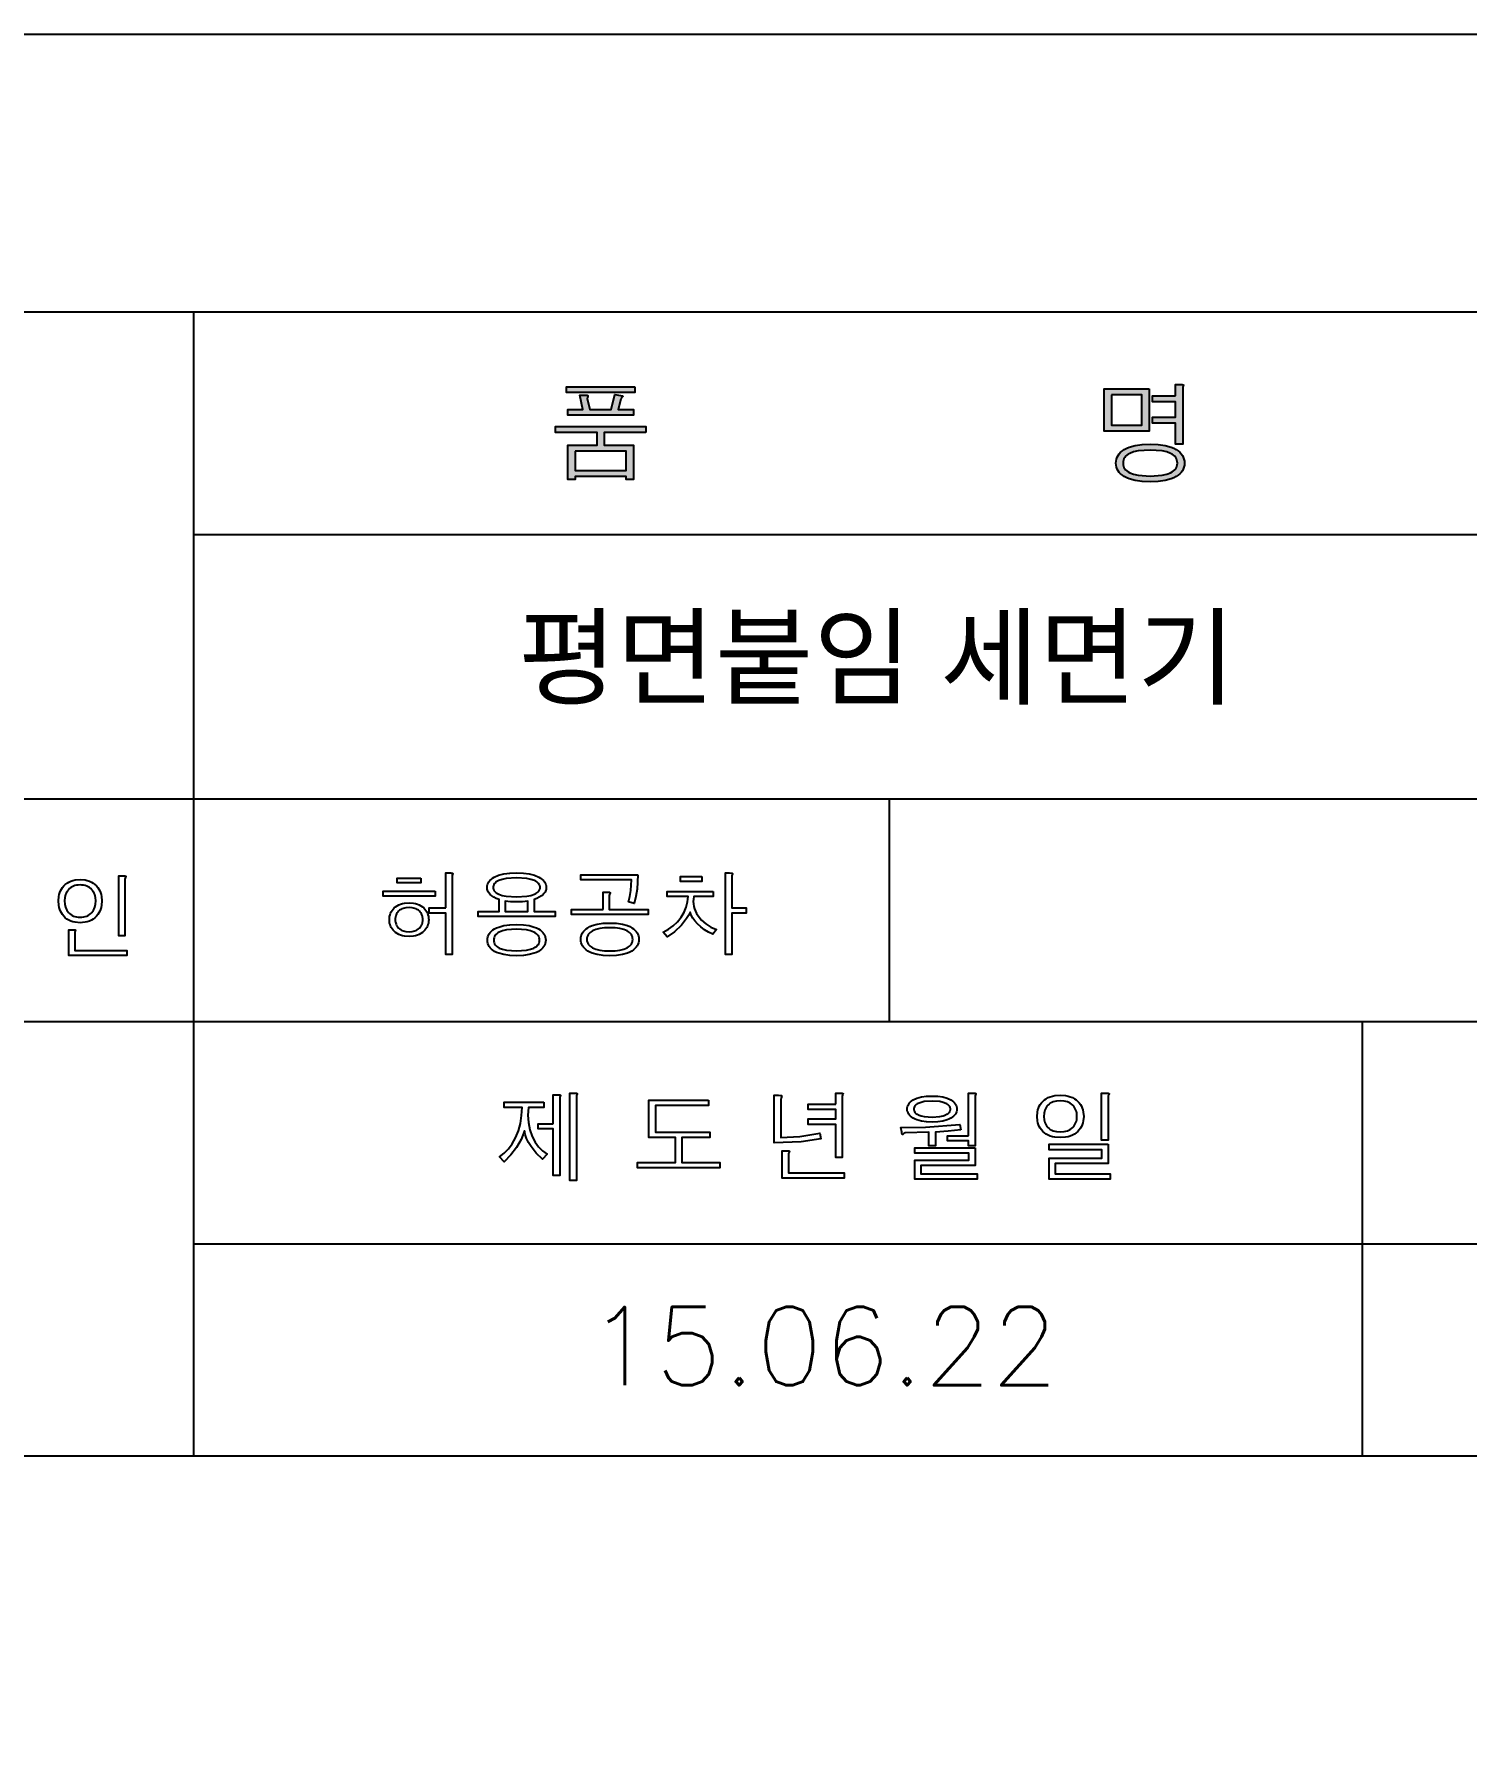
# Model space of a CAD drawing. Extents: x 60782 to 63207, y 49 to 61529.
# Drawn here: x 61480 to 62098, y 60787 to 61529 of the extents above; entities that cross this region are included whole.
import ezdxf

# ---------------------------------------------------------------- set-up
doc = ezdxf.new("R2010")
doc.units = 0
doc.header["$MEASUREMENT"] = 0
doc.layers.add('Dim', color=4, linetype='CONTINUOUS')
doc.layers.add('YA', color=7, linetype='CONTINUOUS')
doc.styles.get("Standard").update_dxf_attribs({"font": 'txt.shx', "bigfont": 'ghs.shx'})
doc.styles.add('스타일1', font='txt.shx', dxfattribs={"bigfont": 'ghs.shx'})

msp = doc.modelspace()

# ---------------------------------------------------------------- hatches: boundary and pattern name
at = {"layer": 'YA'}
h = msp.add_hatch(color=256, dxfattribs=at)
h.paths.add_polyline_path([(61972.41, 61372.8), (61972.41, 61377.65), (61974.88, 61377.65), (61975.26, 61377.64), (61975.54, 61377.6), (61975.65, 61377.58), (61975.74, 61377.55), (61975.78, 61377.53), (61975.81, 61377.51), (61975.84, 61377.49), (61975.86, 61377.47), (61975.86, 61377.46), (61975.87, 61377.45), (61975.87, 61377.44), (61975.88, 61377.44), (61975.88, 61377.42), (61975.88, 61377.4), (61975.88, 61377.38), (61975.88, 61377.35), (61975.87, 61377.29), (61975.81, 61377.14), (61975.72, 61376.96), (61975.58, 61376.63), (61975.53, 61376.26), (61975.53, 61351.93), (61972.41, 61351.93), (61972.41, 61360.95), (61962.52, 61360.95), (61962.52, 61363.54), (61972.41, 61363.54), (61972.41, 61370.21), (61962.52, 61370.21), (61962.52, 61372.8)])
h.paths.add_polyline_path([(61952.68, 61347.98), (61952.01, 61347.6), (61951.42, 61347.18), (61950.93, 61346.71), (61950.53, 61346.2), (61950.22, 61345.65), (61949.99, 61345.05), (61949.86, 61344.41), (61949.82, 61343.73), (61949.86, 61343.07), (61949.99, 61342.45), (61950.22, 61341.88), (61950.53, 61341.34), (61950.93, 61340.85), (61951.42, 61340.4), (61952.01, 61339.99), (61952.68, 61339.62), (61954.32, 61339), (61956.35, 61338.55), (61961.54, 61338.19), (61966.67, 61338.55), (61968.69, 61339), (61970.35, 61339.62), (61971.03, 61339.99), (61971.62, 61340.4), (61972.12, 61340.85), (61972.53, 61341.34), (61972.85, 61341.88), (61973.08, 61342.45), (61973.21, 61343.07), (61973.26, 61343.73), (61973.21, 61344.41), (61973.08, 61345.05), (61972.85, 61345.65), (61972.53, 61346.2), (61972.12, 61346.71), (61971.62, 61347.18), (61971.03, 61347.6), (61970.35, 61347.98), (61968.69, 61348.6), (61966.67, 61349.05), (61961.54, 61349.41), (61956.37, 61349.05), (61954.34, 61348.6)], flags=16)
h.paths.add_polyline_path([(61972.67, 61349.64), (61973.53, 61349.07), (61974.27, 61348.46), (61974.9, 61347.79), (61975.41, 61347.08), (61975.81, 61346.31), (61976.1, 61345.5), (61976.27, 61344.64), (61976.33, 61343.73), (61976.27, 61342.84), (61976.1, 61342), (61975.81, 61341.21), (61975.41, 61340.46), (61974.9, 61339.77), (61974.27, 61339.12), (61973.53, 61338.51), (61972.67, 61337.96), (61971.65, 61337.42), (61970.52, 61336.95), (61967.95, 61336.23), (61964.95, 61335.8), (61961.54, 61335.65), (61958.1, 61335.8), (61955.09, 61336.23), (61952.51, 61336.95), (61951.38, 61337.42), (61950.35, 61337.96), (61949.51, 61338.51), (61948.77, 61339.12), (61948.15, 61339.77), (61947.65, 61340.46), (61947.25, 61341.21), (61946.97, 61342), (61946.8, 61342.84), (61946.75, 61343.73), (61946.8, 61344.64), (61946.97, 61345.5), (61947.25, 61346.31), (61947.65, 61347.08), (61948.15, 61347.79), (61948.77, 61348.46), (61949.51, 61349.07), (61950.35, 61349.64), (61951.38, 61350.18), (61952.51, 61350.65), (61955.09, 61351.37), (61958.1, 61351.81), (61961.54, 61351.95), (61964.95, 61351.81), (61967.95, 61351.37), (61970.52, 61350.65), (61971.65, 61350.18)])
h.paths.add_polyline_path([(61944.84, 61373.28), (61944.84, 61360.15), (61957.91, 61360.15), (61957.91, 61373.28)], flags=16)
h.paths.add_polyline_path([(61961.03, 61375.87), (61961.03, 61357.56), (61941.72, 61357.56), (61941.72, 61375.87)])
h.paths.add_polyline_path([(61713.52, 61348.86), (61713.52, 61340.61), (61735.59, 61340.61), (61735.59, 61348.86)], flags=16)
h.paths.add_polyline_path([(61719.03, 61372.96), (61719.05, 61372.94), (61719.06, 61372.92), (61719.07, 61372.9), (61719.08, 61372.87), (61719.09, 61372.85), (61719.09, 61372.82), (61719.09, 61372.79), (61719.08, 61372.76), (61719.06, 61372.69), (61719.04, 61372.62), (61718.94, 61372.45), (61718.8, 61372.08), (61718.77, 61371.94), (61718.75, 61371.81), (61718.74, 61371.69), (61718.76, 61371.57), (61719.91, 61366.86), (61729.11, 61366.86), (61730.59, 61373.42), (61733.04, 61372.96), (61733.73, 61372.82), (61733.94, 61372.75), (61734.01, 61372.71), (61734.04, 61372.7), (61734.06, 61372.68), (61734.07, 61372.66), (61734.07, 61372.64), (61734.08, 61372.62), (61734.08, 61372.6), (61734.07, 61372.57), (61734.07, 61372.55), (61734.04, 61372.49), (61734.01, 61372.43), (61733.96, 61372.37), (61733.82, 61372.22), (61733.5, 61371.85), (61733.42, 61371.71), (61733.35, 61371.57), (61733.3, 61371.43), (61733.27, 61371.29), (61732.02, 61366.86), (61738.68, 61366.86), (61738.68, 61364.47), (61710.39, 61364.47), (61710.39, 61366.86), (61716.91, 61366.86), (61715.52, 61373.09), (61717.7, 61373.09), (61718.58, 61373.06), (61718.86, 61373.02), (61718.96, 61372.99), (61719, 61372.97)])
h.paths.add_polyline_path([(61739.32, 61376.65), (61739.32, 61374.26), (61709.75, 61374.26), (61709.75, 61376.65)])
h.paths.add_polyline_path([(61744.04, 61356.96), (61726.11, 61356.96), (61726.11, 61351.46), (61738.71, 61351.46), (61738.71, 61336.72), (61735.59, 61336.72), (61735.59, 61338.02), (61713.52, 61338.02), (61713.52, 61336.72), (61710.4, 61336.72), (61710.4, 61351.46), (61722.99, 61351.46), (61722.99, 61356.96), (61705.01, 61356.96), (61705.01, 61359.5), (61744.04, 61359.5)])

# ---------------------------------------------------------------- linework, layer by layer
at = {"layer": 'YA', "color": 7}
for p, q in [((63049.05, 61408.81), (60973.05, 61408.81)), ((61549.05, 60915.47), (61549.05, 61408.81)), ((63049.05, 61312.81), (61549.05, 61312.81)), ((63049.05, 61198.81), (60973.05, 61198.81)), ((61849.05, 61102.81), (61849.05, 61198.81)), ((63049.05, 61102.81), (60973.05, 61102.81)), ((62053.05, 60915.47), (62053.05, 61102.81)), ((63049.05, 61006.81), (61549.05, 61006.81)), ((63049.05, 60915.47), (60973.05, 60915.47))]:
    msp.add_line(p, q, dxfattribs=at)
at = {"layer": 'YA', "color": 0}
msp.add_lwpolyline([(60781.68, 58098.33), (63207.18, 58098.33), (63207.18, 61528.68), (60781.68, 61528.68)], close=True, dxfattribs=at)
at = {"layer": 'YA', "color": 7}
for points in [[(61739.32, 61376.65), (61739.32, 61374.26), (61709.75, 61374.26), (61709.75, 61376.65), (61739.32, 61376.65)], [(61961.03, 61375.87), (61961.03, 61357.56), (61941.72, 61357.56), (61941.72, 61375.87), (61961.03, 61375.87)], [(61972.41, 61372.8), (61972.41, 61377.65), (61974.88, 61377.65), (61975.26, 61377.64), (61975.54, 61377.6), (61975.65, 61377.58), (61975.74, 61377.55), (61975.78, 61377.53), (61975.81, 61377.51), (61975.84, 61377.49), (61975.86, 61377.47), (61975.86, 61377.46), (61975.87, 61377.45), (61975.87, 61377.44), (61975.88, 61377.44), (61975.88, 61377.42), (61975.88, 61377.4), (61975.88, 61377.38), (61975.88, 61377.35), (61975.87, 61377.29), (61975.81, 61377.14), (61975.72, 61376.96), (61975.58, 61376.63), (61975.53, 61376.26), (61975.53, 61351.93), (61972.41, 61351.93), (61972.41, 61360.95), (61962.52, 61360.95), (61962.52, 61363.54), (61972.41, 61363.54), (61972.41, 61370.21), (61962.52, 61370.21), (61962.52, 61372.8), (61972.41, 61372.8)], [(61719.03, 61372.96), (61719.05, 61372.94), (61719.06, 61372.92), (61719.07, 61372.9), (61719.08, 61372.87), (61719.09, 61372.85), (61719.09, 61372.82), (61719.09, 61372.79), (61719.08, 61372.76), (61719.06, 61372.69), (61719.04, 61372.62), (61718.94, 61372.45), (61718.8, 61372.08), (61718.77, 61371.94), (61718.75, 61371.81), (61718.74, 61371.69), (61718.76, 61371.57), (61719.91, 61366.86), (61729.11, 61366.86), (61730.59, 61373.42), (61733.04, 61372.96), (61733.73, 61372.82), (61733.94, 61372.75), (61734.01, 61372.71), (61734.04, 61372.7), (61734.06, 61372.68), (61734.07, 61372.66), (61734.07, 61372.64), (61734.08, 61372.62), (61734.08, 61372.6), (61734.07, 61372.57), (61734.07, 61372.55), (61734.04, 61372.49), (61734.01, 61372.43), (61733.96, 61372.37), (61733.82, 61372.22), (61733.5, 61371.85), (61733.42, 61371.71), (61733.35, 61371.57), (61733.3, 61371.43), (61733.27, 61371.29), (61732.02, 61366.86), (61738.68, 61366.86), (61738.68, 61364.47), (61710.39, 61364.47), (61710.39, 61366.86), (61716.91, 61366.86), (61715.52, 61373.09), (61717.7, 61373.09), (61718.58, 61373.06), (61718.86, 61373.02), (61718.96, 61372.99), (61719, 61372.97), (61719.03, 61372.96)], [(61944.84, 61373.28), (61944.84, 61360.15), (61957.91, 61360.15), (61957.91, 61373.28), (61944.84, 61373.28)], [(61744.04, 61356.96), (61726.11, 61356.96), (61726.11, 61351.46), (61738.71, 61351.46), (61738.71, 61336.72), (61735.59, 61336.72), (61735.59, 61338.02), (61713.52, 61338.02), (61713.52, 61336.72), (61710.4, 61336.72), (61710.4, 61351.46), (61722.99, 61351.46), (61722.99, 61356.96), (61705.01, 61356.96), (61705.01, 61359.5), (61744.04, 61359.5), (61744.04, 61356.96)], [(61713.52, 61348.86), (61713.52, 61340.61), (61735.59, 61340.61), (61735.59, 61348.86), (61713.52, 61348.86)], [(61972.67, 61349.64), (61973.53, 61349.07), (61974.27, 61348.46), (61974.9, 61347.79), (61975.41, 61347.08), (61975.81, 61346.31), (61976.1, 61345.5), (61976.27, 61344.64), (61976.33, 61343.73), (61976.27, 61342.84), (61976.1, 61342), (61975.81, 61341.21), (61975.41, 61340.46), (61974.9, 61339.77), (61974.27, 61339.12), (61973.53, 61338.51), (61972.67, 61337.96), (61971.65, 61337.42), (61970.52, 61336.95), (61967.95, 61336.23), (61964.95, 61335.8), (61961.54, 61335.65), (61958.1, 61335.8), (61955.09, 61336.23), (61952.51, 61336.95), (61951.38, 61337.42), (61950.35, 61337.96), (61949.51, 61338.51), (61948.77, 61339.12), (61948.15, 61339.77), (61947.65, 61340.46), (61947.25, 61341.21), (61946.97, 61342), (61946.8, 61342.84), (61946.75, 61343.73), (61946.8, 61344.64), (61946.97, 61345.5), (61947.25, 61346.31), (61947.65, 61347.08), (61948.15, 61347.79), (61948.77, 61348.46), (61949.51, 61349.07), (61950.35, 61349.64), (61951.38, 61350.18), (61952.51, 61350.65), (61955.09, 61351.37), (61958.1, 61351.81), (61961.54, 61351.95), (61964.95, 61351.81), (61967.95, 61351.37), (61970.52, 61350.65), (61971.65, 61350.18), (61972.67, 61349.64)], [(61952.68, 61347.98), (61952.01, 61347.6), (61951.42, 61347.18), (61950.93, 61346.71), (61950.53, 61346.2), (61950.22, 61345.65), (61949.99, 61345.05), (61949.86, 61344.41), (61949.82, 61343.73), (61949.86, 61343.07), (61949.99, 61342.45), (61950.22, 61341.88), (61950.53, 61341.34), (61950.93, 61340.85), (61951.42, 61340.4), (61952.01, 61339.99), (61952.68, 61339.62), (61954.32, 61339), (61956.35, 61338.55), (61961.54, 61338.19), (61966.67, 61338.55), (61968.69, 61339), (61970.35, 61339.62), (61971.03, 61339.99), (61971.62, 61340.4), (61972.12, 61340.85), (61972.53, 61341.34), (61972.85, 61341.88), (61973.08, 61342.45), (61973.21, 61343.07), (61973.26, 61343.73), (61973.21, 61344.41), (61973.08, 61345.05), (61972.85, 61345.65), (61972.53, 61346.2), (61972.12, 61346.71), (61971.62, 61347.18), (61971.03, 61347.6), (61970.35, 61347.98), (61968.69, 61348.6), (61966.67, 61349.05), (61961.54, 61349.41), (61956.37, 61349.05), (61954.34, 61348.6), (61952.68, 61347.98)], [(61507.13, 61161.39), (61507.68, 61160.73), (61508.16, 61160.03), (61508.56, 61159.29), (61508.89, 61158.51), (61509.15, 61157.68), (61509.33, 61156.81), (61509.48, 61154.95), (61509.33, 61153.04), (61509.15, 61152.15), (61508.89, 61151.3), (61508.56, 61150.5), (61508.16, 61149.74), (61507.68, 61149.03), (61507.13, 61148.36), (61506.45, 61147.69), (61505.71, 61147.12), (61504.92, 61146.63), (61504.07, 61146.24), (61503.15, 61145.93), (61502.18, 61145.71), (61501.15, 61145.57), (61500.07, 61145.53), (61497.93, 61145.71), (61496.96, 61145.93), (61496.04, 61146.24), (61495.19, 61146.63), (61494.4, 61147.12), (61493.67, 61147.69), (61493, 61148.36), (61492.46, 61149.03), (61491.99, 61149.74), (61491.59, 61150.5), (61491.27, 61151.3), (61491.01, 61152.15), (61490.83, 61153.04), (61490.69, 61154.95), (61490.83, 61156.81), (61491.01, 61157.68), (61491.27, 61158.51), (61491.59, 61159.29), (61491.99, 61160.03), (61492.46, 61160.73), (61493, 61161.39), (61493.68, 61162.04), (61494.41, 61162.6), (61495.21, 61163.07), (61496.06, 61163.45), (61496.97, 61163.76), (61497.95, 61163.97), (61500.07, 61164.14), (61502.18, 61163.97), (61503.15, 61163.76), (61504.07, 61163.45), (61504.92, 61163.07), (61505.71, 61162.6), (61506.45, 61162.04), (61507.13, 61161.39)], [(61495.04, 61159.77), (61494.65, 61159.28), (61494.31, 61158.76), (61494.03, 61158.21), (61493.8, 61157.63), (61493.62, 61157.01), (61493.49, 61156.36), (61493.39, 61154.95), (61493.49, 61153.5), (61493.8, 61152.17), (61494.03, 61151.56), (61494.31, 61150.99), (61494.65, 61150.45), (61495.04, 61149.94), (61495.51, 61149.46), (61496.03, 61149.03), (61496.59, 61148.68), (61497.2, 61148.39), (61497.85, 61148.16), (61498.54, 61148), (61499.28, 61147.9), (61500.07, 61147.87), (61500.85, 61147.9), (61501.59, 61148), (61502.28, 61148.16), (61502.93, 61148.39), (61503.54, 61148.68), (61504.1, 61149.03), (61504.62, 61149.46), (61505.09, 61149.94), (61505.49, 61150.45), (61505.83, 61150.99), (61506.12, 61151.56), (61506.36, 61152.17), (61506.68, 61153.5), (61506.78, 61154.95), (61506.68, 61156.36), (61506.55, 61157.01), (61506.36, 61157.63), (61506.12, 61158.21), (61505.83, 61158.76), (61505.49, 61159.28), (61505.09, 61159.77), (61504.61, 61160.25), (61504.09, 61160.66), (61503.52, 61161.01), (61502.91, 61161.3), (61502.26, 61161.52), (61501.57, 61161.68), (61500.84, 61161.77), (61500.07, 61161.8), (61499.28, 61161.77), (61498.54, 61161.68), (61497.85, 61161.52), (61497.2, 61161.3), (61496.59, 61161.01), (61496.03, 61160.66), (61495.51, 61160.25), (61495.04, 61159.77)], [(61519.76, 61165.59), (61519.77, 61165.59), (61519.78, 61165.58), (61519.78, 61165.58), (61519.79, 61165.57), (61519.79, 61165.56), (61519.8, 61165.55), (61519.8, 61165.54), (61519.8, 61165.51), (61519.8, 61165.49), (61519.79, 61165.44), (61519.77, 61165.37), (61519.74, 61165.3), (61519.65, 61165.12), (61519.45, 61164.77), (61519.37, 61164.3), (61519.37, 61139.84), (61516.72, 61139.84), (61516.72, 61165.75), (61518.58, 61165.75), (61519.39, 61165.71), (61519.63, 61165.66), (61519.71, 61165.63), (61519.74, 61165.61), (61519.75, 61165.6), (61519.76, 61165.59)], [(61647.02, 61164.72), (61647.02, 61162.7), (61636.78, 61162.7), (61636.78, 61164.72), (61647.02, 61164.72)], [(61657.79, 61151.91), (61657.79, 61166.98), (61659.97, 61166.98), (61660.28, 61166.97), (61660.52, 61166.93), (61660.61, 61166.91), (61660.65, 61166.89), (61660.68, 61166.87), (61660.7, 61166.85), (61660.73, 61166.83), (61660.74, 61166.81), (61660.75, 61166.8), (61660.76, 61166.79), (61660.77, 61166.77), (61660.77, 61166.75), (61660.78, 61166.73), (61660.78, 61166.71), (61660.78, 61166.66), (61660.77, 61166.6), (61660.72, 61166.46), (61660.64, 61166.28), (61660.48, 61165.96), (61660.44, 61165.61), (61660.44, 61131.8), (61657.79, 61131.8), (61657.79, 61149.7), (61650.6, 61149.7), (61650.6, 61151.91), (61657.79, 61151.91)], [(61676.83, 61157.75), (61676.28, 61158.43), (61676.06, 61158.79), (61675.88, 61159.16), (61675.74, 61159.54), (61675.64, 61159.93), (61675.58, 61160.33), (61675.56, 61160.73), (61675.61, 61161.4), (61675.76, 61162.03), (61676, 61162.63), (61676.34, 61163.19), (61676.78, 61163.73), (61677.31, 61164.23), (61677.94, 61164.7), (61678.67, 61165.14), (61680.55, 61165.97), (61682.78, 61166.56), (61685.36, 61166.91), (61688.29, 61167.03), (61691.2, 61166.91), (61693.78, 61166.56), (61696.02, 61165.97), (61697.91, 61165.14), (61698.65, 61164.7), (61699.29, 61164.23), (61699.83, 61163.73), (61700.27, 61163.19), (61700.61, 61162.63), (61700.86, 61162.03), (61701.01, 61161.4), (61701.06, 61160.73), (61701.04, 61160.32), (61700.97, 61159.91), (61700.87, 61159.52), (61700.73, 61159.14), (61700.55, 61158.77), (61700.33, 61158.42), (61700.07, 61158.08), (61699.76, 61157.75), (61699, 61157.08), (61698.09, 61156.49), (61697.04, 61155.97), (61695.84, 61155.54), (61695.84, 61150.35), (61704.87, 61150.35), (61704.87, 61148.19), (61671.7, 61148.19), (61671.7, 61150.35), (61680.73, 61150.35), (61680.73, 61155.5), (61679.53, 61155.95), (61678.48, 61156.48), (61677.58, 61157.07), (61676.83, 61157.75)], [(61680.6, 61163.73), (61680.03, 61163.44), (61679.54, 61163.13), (61679.12, 61162.79), (61678.78, 61162.43), (61678.51, 61162.04), (61678.41, 61161.84), (61678.32, 61161.63), (61678.26, 61161.42), (61678.21, 61161.2), (61678.17, 61160.74), (61678.21, 61160.29), (61678.26, 61160.07), (61678.32, 61159.86), (61678.41, 61159.66), (61678.51, 61159.46), (61678.78, 61159.08), (61679.12, 61158.73), (61679.54, 61158.41), (61680.03, 61158.1), (61680.6, 61157.83), (61682.07, 61157.31), (61683.84, 61156.94), (61688.29, 61156.64), (61692.71, 61156.94), (61694.47, 61157.31), (61695.94, 61157.83), (61696.53, 61158.1), (61697.04, 61158.41), (61697.47, 61158.73), (61697.82, 61159.08), (61698.09, 61159.46), (61698.2, 61159.66), (61698.29, 61159.86), (61698.36, 61160.07), (61698.41, 61160.29), (61698.44, 61160.51), (61698.45, 61160.74), (61698.41, 61161.2), (61698.36, 61161.42), (61698.29, 61161.63), (61698.2, 61161.84), (61698.09, 61162.04), (61697.82, 61162.43), (61697.47, 61162.79), (61697.04, 61163.13), (61696.53, 61163.44), (61695.94, 61163.73), (61694.47, 61164.23), (61692.71, 61164.59), (61688.29, 61164.87), (61683.86, 61164.59), (61682.08, 61164.23), (61680.6, 61163.73)], [(61740.54, 61166.17), (61740.22, 61159.97), (61739.74, 61156.8), (61739, 61153.88), (61736.48, 61154.47), (61737.15, 61156.8), (61737.61, 61159.42), (61737.89, 61163.97), (61715.94, 61163.97), (61715.94, 61166.17), (61740.54, 61166.17)], [(61768.11, 61165.48), (61768.11, 61163.33), (61758.92, 61163.33), (61758.92, 61165.48), (61768.11, 61165.48)], [(61781.37, 61166.79), (61781.38, 61166.77), (61781.4, 61166.75), (61781.41, 61166.73), (61781.42, 61166.71), (61781.42, 61166.68), (61781.43, 61166.65), (61781.43, 61166.62), (61781.42, 61166.59), (61781.41, 61166.52), (61781.38, 61166.43), (61781.29, 61166.24), (61781.13, 61165.88), (61781.09, 61165.49), (61781.09, 61151.91), (61787.29, 61151.91), (61787.29, 61149.7), (61781.09, 61149.7), (61781.09, 61131.8), (61778.44, 61131.8), (61778.44, 61166.98), (61780.1, 61166.98), (61780.95, 61166.93), (61781.1, 61166.91), (61781.21, 61166.87), (61781.3, 61166.83), (61781.34, 61166.81), (61781.37, 61166.79)], [(61653.11, 61159.1), (61653.11, 61157.03), (61630.73, 61157.03), (61630.73, 61159.1), (61653.11, 61159.1)], [(61648.25, 61151.91), (61648.75, 61151.38), (61649.18, 61150.83), (61649.54, 61150.24), (61649.84, 61149.62), (61650.07, 61148.96), (61650.24, 61148.28), (61650.34, 61147.56), (61650.37, 61146.81), (61650.34, 61146.08), (61650.24, 61145.38), (61650.07, 61144.71), (61649.84, 61144.07), (61649.54, 61143.46), (61649.18, 61142.89), (61648.75, 61142.34), (61648.25, 61141.83), (61647.64, 61141.3), (61646.97, 61140.85), (61646.26, 61140.46), (61645.49, 61140.15), (61644.67, 61139.9), (61643.79, 61139.73), (61641.9, 61139.59), (61639.97, 61139.73), (61639.08, 61139.9), (61638.26, 61140.15), (61637.49, 61140.46), (61636.77, 61140.85), (61636.11, 61141.3), (61635.5, 61141.83), (61635.01, 61142.34), (61634.59, 61142.89), (61634.23, 61143.46), (61633.94, 61144.07), (61633.71, 61144.71), (61633.55, 61145.38), (61633.45, 61146.08), (61633.42, 61146.81), (61633.45, 61147.56), (61633.55, 61148.28), (61633.71, 61148.96), (61633.94, 61149.62), (61634.23, 61150.24), (61634.59, 61150.83), (61635.01, 61151.38), (61635.5, 61151.91), (61636.11, 61152.43), (61636.77, 61152.87), (61637.49, 61153.25), (61638.26, 61153.56), (61639.08, 61153.8), (61639.97, 61153.97), (61641.9, 61154.11), (61643.79, 61153.97), (61644.67, 61153.8), (61645.49, 61153.56), (61646.26, 61153.25), (61646.97, 61152.87), (61647.64, 61152.43), (61648.25, 61151.91)], [(61690.87, 61154.6), (61688.29, 61154.49), (61685.66, 61154.6), (61683.39, 61154.88), (61683.39, 61150.35), (61693.19, 61150.35), (61693.19, 61154.88), (61690.87, 61154.6)], [(61725.61, 61151.2), (61725.61, 61158.74), (61727.59, 61158.74), (61728, 61158.73), (61728.31, 61158.69), (61728.42, 61158.67), (61728.51, 61158.63), (61728.55, 61158.61), (61728.58, 61158.59), (61728.6, 61158.57), (61728.61, 61158.56), (61728.62, 61158.55), (61728.63, 61158.53), (61728.64, 61158.51), (61728.64, 61158.49), (61728.64, 61158.47), (61728.64, 61158.41), (61728.63, 61158.35), (61728.58, 61158.19), (61728.5, 61158), (61728.35, 61157.68), (61728.27, 61157.33), (61728.27, 61151.2), (61745.07, 61151.2), (61745.07, 61149.05), (61711.91, 61149.05), (61711.91, 61151.2), (61725.61, 61151.2)], [(61773.09, 61158.96), (61773.09, 61156.81), (61764.73, 61156.81), (61764.55, 61155.73), (61764.49, 61154.67), (61764.54, 61153.62), (61764.71, 61152.58), (61764.99, 61151.55), (61765.39, 61150.53), (61765.9, 61149.52), (61766.53, 61148.52), (61768.06, 61146.63), (61769.9, 61145.02), (61772.05, 61143.67), (61774.51, 61142.59), (61772.86, 61140.55), (61770.99, 61141.45), (61769.26, 61142.51), (61767.69, 61143.73), (61766.26, 61145.1), (61765.19, 61146.32), (61764.32, 61147.55), (61763.62, 61148.78), (61763.12, 61150.01), (61762.44, 61148.67), (61761.6, 61147.29), (61759.39, 61144.48), (61756.45, 61141.63), (61753.22, 61139.37), (61751.53, 61141.45), (61753.8, 61142.68), (61755.83, 61144.18), (61757.65, 61145.94), (61759.23, 61147.97), (61760.5, 61150.1), (61761.42, 61152.28), (61762.01, 61154.52), (61762.25, 61156.81), (61753.22, 61156.81), (61753.22, 61158.96), (61773.09, 61158.96)], [(61637.43, 61150.52), (61637.08, 61150.15), (61636.78, 61149.75), (61636.52, 61149.33), (61636.31, 61148.88), (61636.15, 61148.41), (61636.03, 61147.91), (61635.96, 61147.39), (61635.94, 61146.85), (61635.96, 61146.31), (61636.03, 61145.8), (61636.15, 61145.31), (61636.31, 61144.84), (61636.52, 61144.4), (61636.78, 61143.98), (61637.08, 61143.59), (61637.43, 61143.21), (61637.85, 61142.84), (61638.31, 61142.51), (61638.81, 61142.24), (61639.35, 61142.01), (61639.93, 61141.84), (61640.54, 61141.71), (61641.9, 61141.61), (61643.23, 61141.71), (61643.85, 61141.84), (61644.42, 61142.01), (61644.96, 61142.24), (61645.47, 61142.51), (61645.93, 61142.84), (61646.36, 61143.21), (61646.71, 61143.59), (61647.02, 61143.98), (61647.27, 61144.4), (61647.48, 61144.84), (61647.64, 61145.31), (61647.76, 61145.8), (61647.83, 61146.31), (61647.85, 61146.85), (61647.83, 61147.39), (61647.76, 61147.91), (61647.64, 61148.41), (61647.48, 61148.88), (61647.27, 61149.33), (61647.02, 61149.75), (61646.71, 61150.15), (61646.36, 61150.52), (61645.93, 61150.89), (61645.47, 61151.21), (61644.96, 61151.48), (61644.42, 61151.69), (61643.85, 61151.87), (61643.23, 61151.99), (61641.9, 61152.09), (61640.54, 61151.99), (61639.93, 61151.87), (61639.35, 61151.69), (61638.81, 61151.48), (61638.31, 61151.21), (61637.85, 61150.89), (61637.43, 61150.52)], [(61737.94, 61143.38), (61738.66, 61142.9), (61739.29, 61142.37), (61739.83, 61141.81), (61740.26, 61141.2), (61740.6, 61140.55), (61740.84, 61139.86), (61740.99, 61139.13), (61741.04, 61138.36), (61740.99, 61137.59), (61740.84, 61136.86), (61740.6, 61136.18), (61740.26, 61135.53), (61739.83, 61134.92), (61739.29, 61134.35), (61738.66, 61133.82), (61737.94, 61133.33), (61737.07, 61132.85), (61736.11, 61132.44), (61733.93, 61131.8), (61731.39, 61131.41), (61728.49, 61131.29), (61725.58, 61131.41), (61723.02, 61131.8), (61720.83, 61132.44), (61719.87, 61132.85), (61719.01, 61133.33), (61718.29, 61133.82), (61717.67, 61134.35), (61717.14, 61134.92), (61716.71, 61135.53), (61716.38, 61136.18), (61716.14, 61136.86), (61716, 61137.59), (61715.95, 61138.36), (61716, 61139.13), (61716.14, 61139.86), (61716.38, 61140.55), (61716.71, 61141.2), (61717.14, 61141.81), (61717.67, 61142.37), (61718.29, 61142.9), (61719.01, 61143.38), (61719.87, 61143.85), (61720.83, 61144.27), (61723.02, 61144.9), (61725.58, 61145.28), (61728.49, 61145.4), (61731.39, 61145.28), (61733.93, 61144.9), (61736.11, 61144.27), (61737.07, 61143.85), (61737.94, 61143.38)], [(61498.03, 61142.37), (61498.03, 61142.35), (61498.04, 61142.35), (61498.04, 61142.33), (61498.04, 61142.31), (61498.04, 61142.29), (61498.04, 61142.27), (61498.03, 61142.22), (61497.98, 61142.1), (61497.9, 61141.94), (61497.79, 61141.66), (61497.75, 61141.35), (61497.75, 61133.61), (61520.17, 61133.61), (61520.17, 61131.46), (61495.14, 61131.46), (61495.14, 61142.53), (61497.08, 61142.53), (61497.71, 61142.49), (61497.81, 61142.47), (61497.9, 61142.44), (61497.97, 61142.41), (61498, 61142.39), (61498.02, 61142.37)], [(61697.73, 61142.84), (61698.46, 61142.39), (61699.09, 61141.89), (61699.62, 61141.35), (61700.06, 61140.77), (61700.4, 61140.14), (61700.64, 61139.47), (61700.78, 61138.76), (61700.83, 61138.01), (61700.78, 61137.26), (61700.64, 61136.56), (61700.4, 61135.89), (61700.06, 61135.27), (61699.62, 61134.68), (61699.09, 61134.14), (61698.46, 61133.64), (61697.73, 61133.17), (61696.87, 61132.73), (61695.92, 61132.35), (61693.74, 61131.76), (61691.2, 61131.4), (61688.29, 61131.29), (61685.36, 61131.4), (61682.8, 61131.76), (61680.61, 61132.35), (61679.66, 61132.73), (61678.8, 61133.17), (61678.08, 61133.64), (61677.46, 61134.14), (61676.94, 61134.68), (61676.51, 61135.27), (61676.17, 61135.89), (61675.93, 61136.56), (61675.79, 61137.26), (61675.74, 61138.01), (61675.79, 61138.76), (61675.93, 61139.47), (61676.17, 61140.14), (61676.51, 61140.77), (61676.94, 61141.35), (61677.46, 61141.89), (61678.08, 61142.39), (61678.8, 61142.84), (61679.66, 61143.28), (61680.61, 61143.67), (61682.8, 61144.26), (61685.36, 61144.61), (61688.29, 61144.73), (61691.2, 61144.61), (61693.74, 61144.26), (61695.92, 61143.67), (61696.87, 61143.28), (61697.73, 61142.84)], [(61680.79, 61141.45), (61680.23, 61141.14), (61679.74, 61140.79), (61679.33, 61140.41), (61678.99, 61139.99), (61678.73, 61139.55), (61678.55, 61139.06), (61678.43, 61138.54), (61678.4, 61137.99), (61678.43, 61137.46), (61678.55, 61136.95), (61678.73, 61136.48), (61678.99, 61136.05), (61679.33, 61135.64), (61679.74, 61135.27), (61680.23, 61134.92), (61680.79, 61134.61), (61682.2, 61134.06), (61683.92, 61133.67), (61688.29, 61133.35), (61692.62, 61133.67), (61694.34, 61134.06), (61695.74, 61134.61), (61696.32, 61134.92), (61696.81, 61135.27), (61697.23, 61135.64), (61697.57, 61136.05), (61697.84, 61136.48), (61698.03, 61136.95), (61698.14, 61137.46), (61698.18, 61137.99), (61698.14, 61138.54), (61698.03, 61139.05), (61697.84, 61139.53), (61697.57, 61139.98), (61697.23, 61140.39), (61696.81, 61140.78), (61696.32, 61141.13), (61695.74, 61141.45), (61694.34, 61142), (61692.62, 61142.39), (61688.29, 61142.71), (61683.92, 61142.39), (61682.2, 61142), (61680.79, 61141.45)], [(61721, 61142.01), (61720.43, 61141.66), (61719.95, 61141.29), (61719.54, 61140.88), (61719.2, 61140.44), (61718.94, 61139.97), (61718.75, 61139.46), (61718.64, 61138.92), (61718.6, 61138.35), (61718.64, 61137.78), (61718.75, 61137.25), (61718.94, 61136.75), (61719.2, 61136.28), (61719.54, 61135.85), (61719.95, 61135.44), (61720.43, 61135.07), (61721, 61134.73), (61721.67, 61134.41), (61722.42, 61134.13), (61724.15, 61133.7), (61726.17, 61133.44), (61728.49, 61133.35), (61730.8, 61133.44), (61732.81, 61133.7), (61734.53, 61134.13), (61735.27, 61134.41), (61735.95, 61134.73), (61736.52, 61135.07), (61737.01, 61135.44), (61737.43, 61135.85), (61737.77, 61136.28), (61738.04, 61136.75), (61738.23, 61137.25), (61738.34, 61137.78), (61738.38, 61138.35), (61738.34, 61138.92), (61738.23, 61139.46), (61738.04, 61139.97), (61737.77, 61140.44), (61737.43, 61140.88), (61737.01, 61141.29), (61736.52, 61141.66), (61735.95, 61142.01), (61735.27, 61142.33), (61734.53, 61142.61), (61732.81, 61143.04), (61730.8, 61143.29), (61728.49, 61143.38), (61726.17, 61143.29), (61724.15, 61143.04), (61722.42, 61142.61), (61721.67, 61142.33), (61721, 61142.01)], [(61704.03, 61058.85), (61704.03, 61071.32), (61706.09, 61071.32), (61706.87, 61071.28), (61707.12, 61071.23), (61707.2, 61071.19), (61707.24, 61071.18), (61707.27, 61071.15), (61707.28, 61071.14), (61707.28, 61071.13), (61707.29, 61071.11), (61707.29, 61071.09), (61707.29, 61071.07), (61707.29, 61071.04), (61707.28, 61070.99), (61707.23, 61070.84), (61707.14, 61070.65), (61706.97, 61070.31), (61706.93, 61069.89), (61706.93, 61036.48), (61704.03, 61036.48), (61704.03, 61056.64), (61697.65, 61056.64), (61697.65, 61058.85), (61704.03, 61058.85)], [(61713.47, 61072.02), (61713.82, 61072), (61714.1, 61071.97), (61714.21, 61071.95), (61714.29, 61071.92), (61714.32, 61071.9), (61714.35, 61071.89), (61714.38, 61071.87), (61714.39, 61071.86), (61714.4, 61071.85), (61714.41, 61071.83), (61714.41, 61071.81), (61714.42, 61071.79), (61714.42, 61071.77), (61714.42, 61071.71), (61714.41, 61071.65), (61714.36, 61071.49), (61714.27, 61071.3), (61714.1, 61071.05), (61714.06, 61070.71), (61714.06, 61034.38), (61711.22, 61034.38), (61711.22, 61072.02), (61713.47, 61072.02)], [(61802.53, 61070.91), (61802.55, 61070.89), (61802.57, 61070.87), (61802.58, 61070.85), (61802.59, 61070.82), (61802.6, 61070.79), (61802.6, 61070.76), (61802.6, 61070.69), (61802.59, 61070.6), (61802.57, 61070.51), (61802.49, 61070.28), (61802.32, 61069.82), (61802.24, 61069.27), (61802.24, 61052.89), (61810.47, 61053.31), (61819.08, 61054.82), (61819.46, 61052.38), (61811.01, 61051.04), (61799.4, 61050.53), (61799.4, 61071.12), (61801.22, 61071.12), (61802.1, 61071.07), (61802.25, 61071.04), (61802.37, 61071), (61802.46, 61070.96), (61802.5, 61070.93), (61802.53, 61070.91)], [(61825.9, 61067.27), (61825.9, 61072.02), (61828.14, 61072.02), (61828.48, 61072), (61828.74, 61071.97), (61828.85, 61071.95), (61828.93, 61071.92), (61828.96, 61071.9), (61828.99, 61071.89), (61829.01, 61071.87), (61829.03, 61071.84), (61829.04, 61071.83), (61829.05, 61071.82), (61829.05, 61071.8), (61829.05, 61071.79), (61829.05, 61071.77), (61829.05, 61071.74), (61829.04, 61071.69), (61828.99, 61071.56), (61828.9, 61071.38), (61828.78, 61071.09), (61828.73, 61070.76), (61828.73, 61044.28), (61825.9, 61044.28), (61825.9, 61058.56), (61814.01, 61058.56), (61814.01, 61060.92), (61825.9, 61060.92), (61825.9, 61064.91), (61814.01, 61064.91), (61814.01, 61067.27), (61825.9, 61067.27)], [(61883.21, 61053.66), (61883.21, 61072.02), (61885.54, 61072.02), (61885.87, 61072), (61886.13, 61071.96), (61886.22, 61071.93), (61886.26, 61071.92), (61886.3, 61071.9), (61886.33, 61071.88), (61886.35, 61071.85), (61886.37, 61071.83), (61886.38, 61071.82), (61886.38, 61071.81), (61886.39, 61071.79), (61886.4, 61071.77), (61886.4, 61071.75), (61886.41, 61071.72), (61886.4, 61071.67), (61886.39, 61071.61), (61886.34, 61071.45), (61886.26, 61071.26), (61886.09, 61070.92), (61886.05, 61070.55), (61886.05, 61049.31), (61883.21, 61049.31), (61883.21, 61051.45), (61874.18, 61051.45), (61874.18, 61053.66), (61883.21, 61053.66)], [(61930.32, 61068.46), (61930.91, 61067.81), (61931.42, 61067.12), (61931.85, 61066.38), (61932.21, 61065.6), (61932.48, 61064.76), (61932.68, 61063.88), (61932.84, 61061.97), (61932.68, 61060.09), (61932.48, 61059.21), (61932.21, 61058.38), (61931.85, 61057.6), (61931.42, 61056.87), (61930.91, 61056.18), (61930.32, 61055.53), (61929.6, 61054.9), (61928.82, 61054.35), (61927.97, 61053.89), (61927.06, 61053.51), (61926.08, 61053.21), (61925.04, 61053), (61922.76, 61052.84), (61920.47, 61053), (61919.43, 61053.21), (61918.45, 61053.51), (61917.54, 61053.89), (61916.69, 61054.35), (61915.91, 61054.9), (61915.2, 61055.53), (61914.61, 61056.18), (61914.11, 61056.87), (61913.69, 61057.6), (61913.34, 61058.38), (61913.07, 61059.21), (61912.87, 61060.09), (61912.72, 61061.97), (61912.87, 61063.88), (61913.07, 61064.76), (61913.34, 61065.6), (61913.69, 61066.38), (61914.11, 61067.12), (61914.61, 61067.81), (61915.2, 61068.46), (61915.91, 61069.08), (61916.69, 61069.62), (61917.54, 61070.08), (61918.45, 61070.45), (61919.43, 61070.74), (61920.47, 61070.95), (61922.76, 61071.11), (61925.04, 61070.95), (61926.08, 61070.74), (61927.06, 61070.45), (61927.97, 61070.08), (61928.82, 61069.62), (61929.6, 61069.08), (61930.32, 61068.46)], [(61942.81, 61072.02), (61943.17, 61072), (61943.45, 61071.97), (61943.55, 61071.95), (61943.64, 61071.92), (61943.67, 61071.9), (61943.7, 61071.89), (61943.73, 61071.87), (61943.74, 61071.86), (61943.75, 61071.85), (61943.75, 61071.83), (61943.76, 61071.81), (61943.77, 61071.79), (61943.77, 61071.77), (61943.77, 61071.71), (61943.76, 61071.65), (61943.71, 61071.49), (61943.62, 61071.3), (61943.45, 61071.05), (61943.41, 61070.71), (61943.41, 61051.81), (61940.57, 61051.81), (61940.57, 61072.02), (61942.81, 61072.02)], [(61700.09, 61068.18), (61700.09, 61065.87), (61693.45, 61065.87), (61693.19, 61062.53), (61693.36, 61059.33), (61693.98, 61056.25), (61695.05, 61053.31), (61696.3, 61050.91), (61697.79, 61048.84), (61699.51, 61047.09), (61701.47, 61045.67), (61699.41, 61043.52), (61696.78, 61046.09), (61694.5, 61048.99), (61693.38, 61050.78), (61692.52, 61052.51), (61691.95, 61054.18), (61691.64, 61055.79), (61690.25, 61052.08), (61688.24, 61048.52), (61685.8, 61045.35), (61682.86, 61042.39), (61680.93, 61044.57), (61682.97, 61046.08), (61684.8, 61047.93), (61686.41, 61050.15), (61687.82, 61052.72), (61689.04, 61055.73), (61689.91, 61058.93), (61690.44, 61062.31), (61690.63, 61065.87), (61682.86, 61065.87), (61682.86, 61068.18), (61700.09, 61068.18)], [(61771.05, 61068.99), (61771.05, 61066.63), (61748.16, 61066.63), (61748.16, 61055.23), (61771.62, 61055.23), (61771.62, 61052.87), (61759.61, 61052.87), (61759.61, 61042.05), (61775.9, 61042.05), (61775.9, 61039.75), (61740.43, 61039.75), (61740.43, 61042.05), (61756.77, 61042.05), (61756.77, 61052.87), (61745.32, 61052.87), (61745.32, 61068.99), (61771.05, 61068.99)], [(61875.52, 61069.1), (61876.15, 61068.7), (61876.69, 61068.27), (61877.16, 61067.81), (61877.53, 61067.32), (61877.83, 61066.81), (61878.04, 61066.27), (61878.16, 61065.7), (61878.21, 61065.11), (61878.16, 61064.53), (61878.04, 61063.98), (61877.83, 61063.46), (61877.53, 61062.95), (61877.16, 61062.48), (61876.69, 61062.03), (61876.15, 61061.6), (61875.52, 61061.2), (61874.75, 61060.8), (61873.91, 61060.45), (61872.03, 61059.91), (61869.88, 61059.59), (61867.46, 61059.48), (61865.01, 61059.59), (61862.85, 61059.91), (61860.96, 61060.45), (61860.12, 61060.8), (61859.35, 61061.2), (61858.73, 61061.6), (61858.2, 61062.03), (61857.74, 61062.48), (61857.37, 61062.95), (61857.08, 61063.46), (61856.87, 61063.98), (61856.75, 61064.53), (61856.71, 61065.11), (61856.75, 61065.7), (61856.87, 61066.27), (61857.08, 61066.81), (61857.37, 61067.32), (61857.74, 61067.81), (61858.2, 61068.27), (61858.73, 61068.7), (61859.35, 61069.1), (61860.96, 61069.84), (61862.85, 61070.36), (61865.01, 61070.68), (61867.46, 61070.78), (61869.88, 61070.68), (61872.03, 61070.36), (61873.91, 61069.84), (61875.52, 61069.1)], [(61861.51, 61067.6), (61861.05, 61067.36), (61860.65, 61067.1), (61860.31, 61066.82), (61860.04, 61066.51), (61859.82, 61066.19), (61859.67, 61065.85), (61859.58, 61065.49), (61859.55, 61065.11), (61859.58, 61064.74), (61859.62, 61064.56), (61859.67, 61064.39), (61859.82, 61064.05), (61860.04, 61063.74), (61860.31, 61063.44), (61860.65, 61063.16), (61861.05, 61062.9), (61861.51, 61062.66), (61862.69, 61062.21), (61864.07, 61061.9), (61867.46, 61061.64), (61870.84, 61061.9), (61872.21, 61062.21), (61873.36, 61062.66), (61873.83, 61062.9), (61874.24, 61063.16), (61874.58, 61063.44), (61874.87, 61063.74), (61875.09, 61064.05), (61875.17, 61064.22), (61875.24, 61064.39), (61875.3, 61064.56), (61875.34, 61064.74), (61875.37, 61065.11), (61875.34, 61065.49), (61875.3, 61065.67), (61875.24, 61065.85), (61875.09, 61066.19), (61874.87, 61066.51), (61874.58, 61066.82), (61874.24, 61067.1), (61873.83, 61067.36), (61873.36, 61067.6), (61872.19, 61068.05), (61870.82, 61068.36), (61867.46, 61068.62), (61864.07, 61068.36), (61862.69, 61068.05), (61861.51, 61067.6)], [(61917.42, 61066.82), (61917.01, 61066.34), (61916.65, 61065.84), (61916.35, 61065.29), (61916.1, 61064.7), (61915.91, 61064.08), (61915.77, 61063.42), (61915.66, 61061.98), (61915.77, 61060.56), (61915.91, 61059.91), (61916.1, 61059.3), (61916.35, 61058.72), (61916.65, 61058.19), (61917.01, 61057.69), (61917.42, 61057.23), (61917.92, 61056.79), (61918.46, 61056.4), (61919.06, 61056.08), (61919.7, 61055.81), (61920.39, 61055.6), (61921.13, 61055.45), (61922.76, 61055.34), (61924.38, 61055.45), (61925.13, 61055.6), (61925.82, 61055.81), (61926.47, 61056.08), (61927.07, 61056.4), (61927.63, 61056.79), (61928.13, 61057.23), (61928.56, 61057.7), (61928.92, 61058.2), (61929.23, 61058.75), (61929.49, 61059.32), (61929.68, 61059.93), (61929.83, 61060.58), (61929.94, 61061.98), (61929.83, 61063.42), (61929.68, 61064.08), (61929.49, 61064.7), (61929.23, 61065.29), (61928.92, 61065.84), (61928.56, 61066.34), (61928.13, 61066.82), (61927.63, 61067.26), (61927.07, 61067.64), (61926.47, 61067.97), (61925.82, 61068.23), (61925.13, 61068.44), (61924.38, 61068.59), (61922.76, 61068.71), (61921.13, 61068.59), (61920.39, 61068.44), (61919.7, 61068.23), (61919.06, 61067.97), (61918.46, 61067.64), (61917.92, 61067.26), (61917.42, 61066.82)], [(61879.8, 61056.19), (61874.34, 61055.68), (61868.88, 61055.26), (61868.88, 61049.3), (61866.09, 61049.3), (61866.09, 61055.18), (61855.84, 61054.84), (61855.46, 61054.72), (61855.17, 61054.46), (61855.01, 61054.32), (61854.88, 61054.22), (61854.83, 61054.19), (61854.78, 61054.17), (61854.76, 61054.17), (61854.74, 61054.17), (61854.72, 61054.17), (61854.71, 61054.17), (61854.7, 61054.17), (61854.69, 61054.18), (61854.68, 61054.18), (61854.65, 61054.2), (61854.63, 61054.23), (61854.6, 61054.26), (61854.56, 61054.35), (61854.52, 61054.45), (61854.44, 61054.74), (61854.37, 61055.14), (61853.99, 61057.19), (61864.58, 61057.36), (61879.5, 61058.45), (61879.8, 61056.19)], [(61943.41, 61049.95), (61943.41, 61041.63), (61920.61, 61041.63), (61920.61, 61037.21), (61944.26, 61037.21), (61944.26, 61034.9), (61917.97, 61034.9), (61917.97, 61043.94), (61940.72, 61043.94), (61940.72, 61047.64), (61917.97, 61047.64), (61917.97, 61049.95), (61943.41, 61049.95)], [(61805.9, 61047), (61805.91, 61046.99), (61805.91, 61046.98), (61805.92, 61046.97), (61805.92, 61046.95), (61805.92, 61046.93), (61805.92, 61046.91), (61805.91, 61046.85), (61805.86, 61046.72), (61805.77, 61046.55), (61805.64, 61046.25), (61805.6, 61045.92), (61805.6, 61037.64), (61829.59, 61037.64), (61829.59, 61035.34), (61802.81, 61035.34), (61802.81, 61047.18), (61804.88, 61047.18), (61805.56, 61047.14), (61805.67, 61047.11), (61805.77, 61047.08), (61805.84, 61047.05), (61805.87, 61047.03), (61805.9, 61047.01)], [(61886.05, 61048.47), (61886.05, 61040.87), (61862.67, 61040.87), (61862.67, 61037.21), (61886.91, 61037.21), (61886.91, 61034.9), (61860.03, 61034.9), (61860.03, 61043.18), (61883.35, 61043.18), (61883.35, 61046.16), (61860.03, 61046.16), (61860.03, 61048.47), (61886.05, 61048.47)]]:
    msp.add_lwpolyline(points, dxfattribs=at)

# ---------------------------------------------------------------- texts
at = {"layer": 'Dim', "color": 0, "insert": (61689, 61277), "char_height": 33.8187, "width": 384, "attachment_point": 1, "style": '스타일1'}
msp.add_mtext('{\\fGulim|b0|i0|c129|p50;평면붙임 세면기}', dxfattribs=at)
at = {"layer": 'YA', "color": 7}
msp.add_text('15.06.22', height=33.819, dxfattribs=at).set_placement((61719, 60946))

doc.saveas('drawing.dxf')
